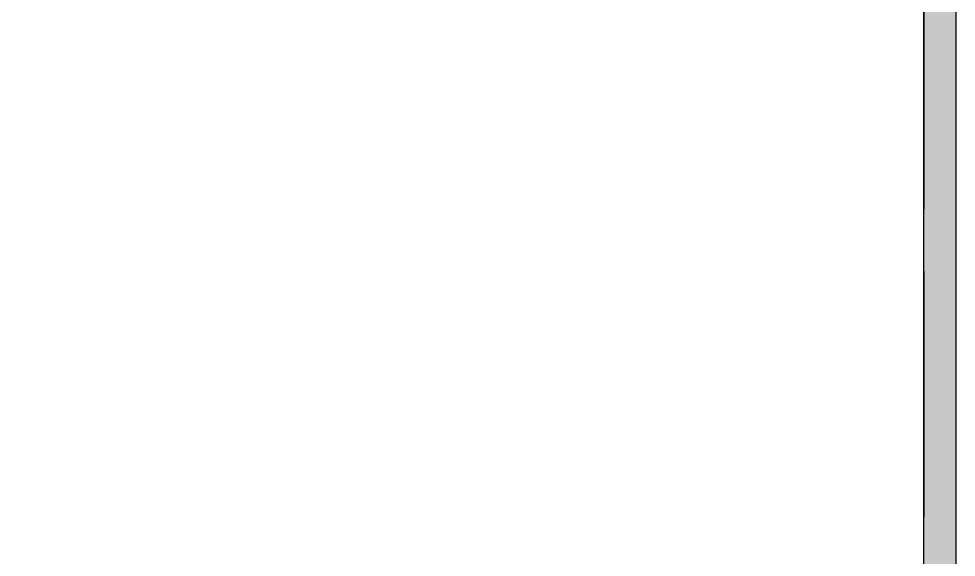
# Model space of a CAD drawing. Header units: inches. Extents: x 2743 to 10591, y -1604 to 5792.
# Drawn here: x 9651.8 to 9794.9, y 833 to 915.1 of the extents above; entities that cross this region are included whole.
import ezdxf

# ---------------------------------------------------------------- set-up
doc = ezdxf.new("R2010")
doc.units = ezdxf.units.IN
doc.header["$LTSCALE"] = 0.1875
doc.header["$MEASUREMENT"] = 0
doc.linetypes.add('dash2', pattern=[500, 400, -100])
for name, color, linetype in [('A-N-MUR-EXT', 5, 'Continuous'), ('A-N-MUR-INT', 3, 'Continuous'), ('A-N-STRUCTURE', 4, 'Continuous'), ('fill253', 253, 'Continuous')]:
    doc.layers.add(name, color=color, linetype=linetype)

msp = doc.modelspace()

# ---------------------------------------------------------------- hatches: boundary and pattern name
at = {"layer": 'fill253'}
h = msp.add_hatch(color=7, dxfattribs=at)
h.dxf.hatch_style = 1
h.paths.add_polyline_path([(9794.88805, 431.979), (9789.9668, 431.979), (9789.98075, 94.34303), (9794.902, 94.34303)])
h.paths.add_polyline_path([(9794.88806, 678.7916), (9789.96681, 678.7916), (9789.96681, 572.89173), (9794.88806, 572.89173)])
h.paths.add_polyline_path([(9794.88806, 925.604), (9789.96681, 925.604), (9789.9668, 819.70432), (9794.88805, 819.70432)])
h.paths.add_polyline_path([(8905.8684, -1259.02652), (8903.3892, -1263.9483), (9794.902, -1263.94777), (9794.902, -1071.958), (9789.98075, -1071.958), (9789.98075, -1259.02652)])
h.paths.add_polyline_path([(8477.94275, -1356.98336), (8485.93642, -1355.67867), (8470.93724, -1263.95647), (8470.1595, -1259.19385), (8461.95284, -1259.19385), (8462.69638, -1263.82639)])
h.paths.add_polyline_path([(8896.37175, -1264.1151), (8896.751, -1266.30955), (8903.53292, -1265.20887), (8903.3892, -1263.9483), (8905.8684, -1259.02652), (8895.56167, -1259.02652)])
h.paths.add_polyline_path([(9794.902, 1153.66309), (9789.98075, 1153.66309), (9789.96681, 1066.51673), (9794.88806, 1066.51673)])
h.paths.add_polyline_path([(7089.79643, -1079.29062), (7083.99142, -1077.23697), (7083.99142, -1078.48244), (7084.85166, -1078.81134), (7084.85809, -1264.1151), (7353.37883, -1263.94776), (7353.37238, -1259.02651), (7089.77934, -1259.19385)])
h.paths.add_polyline_path([(7084.85809, -374.65047), (7089.77934, -375.67519), (7089.77934, 118.15991), (7084.85809, 118.15991)])
h.paths.add_polyline_path([(9789.98075, -339.79281), (9794.902, -339.79281), (9794.902, 52.10637), (9789.98075, 52.10637)])
h.paths.add_polyline_path([(9789.97463, -401.23504), (9794.89588, -401.23504), (9794.902, -339.79281), (9789.98075, -339.79281)])
h.paths.add_polyline_path([(9789.98074, -545.32679), (9794.90199, -545.32679), (9794.89588, -437.25741), (9789.97463, -437.25741)])
h.paths.add_polyline_path([(9789.97201, -617.37634), (9794.89326, -617.37634), (9794.90199, -581.35034), (9789.98074, -581.35034)])
h.paths.add_polyline_path([(9789.97813, -689.42343), (9794.89938, -689.42343), (9794.89969, -653.39744), (9789.97844, -653.39744)])
h.paths.add_polyline_path([(9789.97813, -761.46809), (9794.89938, -761.46809), (9794.89938, -725.44454), (9789.97813, -725.44454)])
h.paths.add_polyline_path([(8313.35452, 1440.59386), (8313.35452, 1445.51513), (7084.85166, 1445.51513), (7084.85809, 159.14408), (7089.77934, 159.14408), (7089.77291, 1440.59388)])
h.paths.add_polyline_path([(7395.62104, -1259.02652), (7395.62126, -1263.94777), (8462.75648, -1264.1151), (8461.95284, -1259.19385)])
h.paths.add_polyline_path([(8556.69559, 1440.56528), (8556.6956, 1445.48688), (8355.59043, 1445.5146), (8355.59043, 1440.59333)])
h.paths.add_polyline_path([(9149.95053, 1445.3478), (9149.95053, 1440.42655), (9789.98075, 1440.42655), (9789.9808, 1308.40012), (9794.90205, 1308.40012), (9794.902, 1445.3478)])
h.paths.add_polyline_path([(9794.89496, -941.58583), (9789.96911, -941.58584), (9789.98075, -1029.88866), (9794.902, -1029.88866)])
h.paths.add_polyline_path([(9789.96911, -905.56228), (9794.89496, -905.5623), (9794.89326, -797.49164), (9789.97201, -797.49164)])

# ---------------------------------------------------------------- linework, layer by layer
at = {"layer": 'A-N-MUR-EXT', "color": 7}
msp.add_line((9794.89404, 819.87165), (9794.8843, 925.77133), dxfattribs=at)
at = {"layer": 'A-N-MUR-INT', "color": 7}
msp.add_line((9789.97279, 819.87165), (9789.96305, 925.77133), dxfattribs=at)
at = {"layer": 'A-N-STRUCTURE', "color": 7, "linetype": 'dash2', "ltscale": 0.5}
msp.add_line((9789.96152, 923.48164), (9789.97431, 822.33037), dxfattribs=at)

doc.saveas('drawing.dxf')
